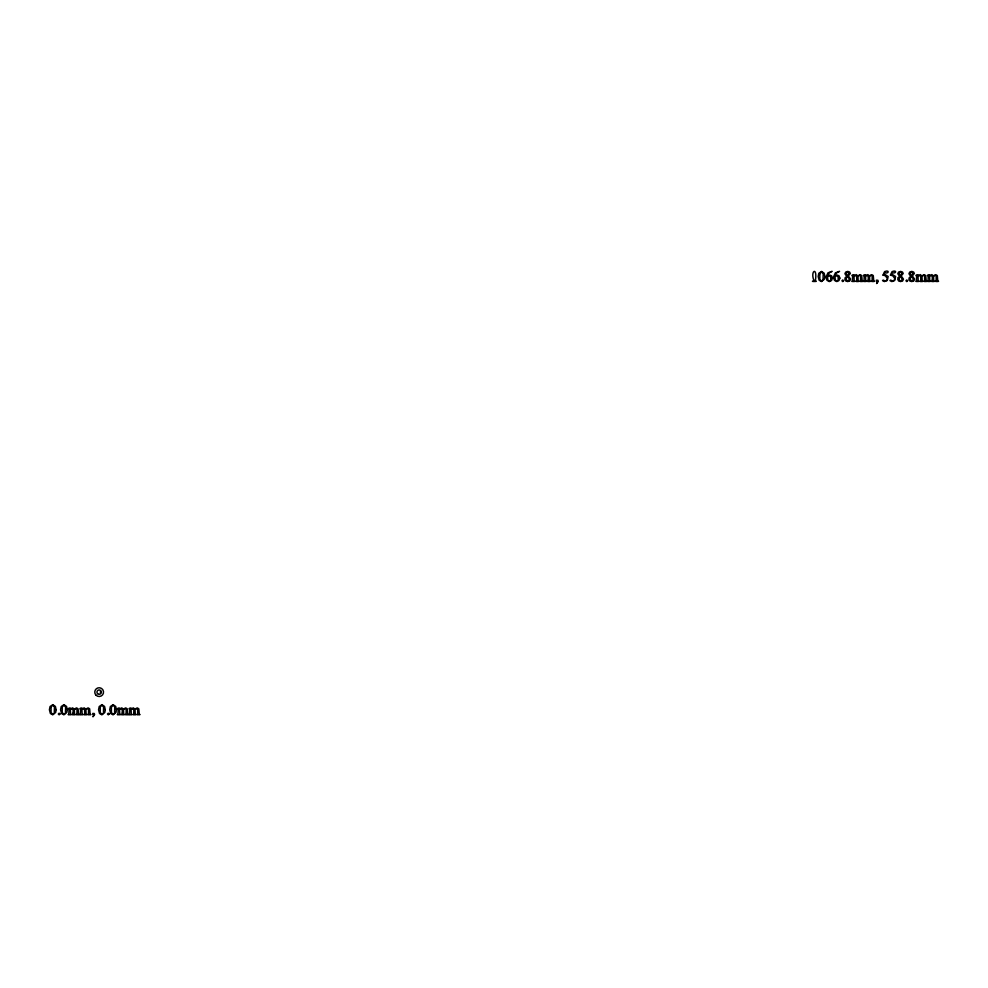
<?xml version="1.0" encoding="UTF-8"?>
<svg xmlns="http://www.w3.org/2000/svg" width="988" height="988" viewBox="0 0 988 988"><rect width="100%" height="100%" fill="white"/><g stroke="black" fill="none" stroke-linecap="round" stroke-linejoin="round"><path stroke-width="1.48" d="M100.467 691.007L100.467 693.23M51.08 707.099L51.08 712.558L52.821 714.41L54.291 713.237L54.451 707.038L52.772 705.074L51.08 707.099M62.232 707.099L62.232 712.558L63.985 714.41L65.443 713.237L65.603 707.038L63.924 705.074L62.232 707.099M100.233 707.099L100.245 712.558L101.986 714.41L103.444 713.237L103.604 707.038L101.925 705.074L100.233 707.099M111.385 707.099L111.397 712.558L113.138 714.41L114.596 713.237L114.756 707.038L113.077 705.074L111.385 707.099M819.83 273.837L819.842 279.308L821.584 281.148L823.041 279.987L823.202 273.787L821.522 271.824L819.83 273.837M73.161 712.941L72.964 714.151C69.518 715.016 77.978 715.016 74.545 714.163L74.335 709.545L75.94 708.655L76.99 709.248L76.941 714.213C73.631 714.954 81.843 714.954 78.558 714.238L78.114 708.828L76.545 707.877L74.199 709.137L72.63 707.877L70.309 709.038C71.519 706.556 66.369 709.125 68.999 709.001L68.851 714.299C65.739 714.929 73.89 714.904 70.556 714.262L70.37 709.532L71.124 708.902L73.013 709.372L73.161 712.941M84.721 712.941L84.536 714.151C81.09 715.016 89.55 715.016 86.117 714.163L85.907 709.545L87.5 708.655L88.562 709.248L88.512 714.213C85.203 714.954 93.403 714.954 90.13 714.238L89.673 708.828L88.117 707.877L85.771 709.137L84.19 707.877L81.88 709.038C83.078 706.556 77.929 709.125 80.571 709.001L80.423 714.299C77.311 714.929 85.45 714.904 82.128 714.262L81.93 709.532L82.696 708.902L84.573 709.372L84.721 712.941M122.314 712.941L122.117 714.151C118.684 715.016 127.131 715.016 123.698 714.163L123.5 709.545L125.093 708.655L126.143 709.248L126.094 714.213C122.784 714.954 130.996 714.954 127.711 714.238L127.267 708.828L125.698 707.877L123.352 709.137L121.783 707.877L119.462 709.038C120.672 706.556 115.522 709.125 118.152 709.001L118.004 714.299C114.892 714.929 123.043 714.904 119.721 714.262L119.523 709.532L120.277 708.902L122.166 709.372L122.314 712.941M133.874 712.941L133.689 714.151C130.243 715.016 138.703 715.016 135.27 714.163L135.06 709.545L136.653 708.655L137.715 709.248L137.665 714.213C134.356 714.954 142.568 714.954 139.283 714.238L138.826 708.828L137.27 707.877L134.924 709.137L133.343 707.877L131.034 709.038C132.244 706.556 127.094 709.125 129.724 709.001L129.576 714.299C126.464 714.929 134.603 714.904 131.281 714.262L131.095 709.532L131.849 708.902L133.738 709.372L133.874 712.941M856.781 279.69L856.596 280.901C853.15 281.765 861.61 281.753 858.164 280.901L857.967 276.294L859.56 275.405L860.61 275.998L860.56 280.963C857.251 281.704 865.463 281.691 862.191 280.987L861.734 275.578L860.165 274.627L857.831 275.887L856.25 274.627L853.928 275.776C855.139 273.306 849.989 275.874 852.619 275.738L852.471 281.049C849.359 281.666 857.51 281.654 854.188 281.012L853.99 276.282L854.744 275.64L856.633 276.109L856.781 279.69M868.341 279.69L868.156 280.901C864.71 281.765 873.17 281.753 869.736 280.901L869.526 276.294L871.132 275.405L872.182 275.998L872.132 280.963C868.823 281.704 877.035 281.691 873.75 280.987L873.293 275.578L871.737 274.627L869.391 275.887L867.822 274.627L865.5 275.776C866.711 273.33 861.548 275.874 864.191 275.738L864.043 281.049C860.931 281.666 869.07 281.654 865.747 281.012L865.562 276.282L866.315 275.64L868.205 276.109L868.341 279.69M920.804 279.69L920.618 280.901C917.173 281.765 925.633 281.753 922.199 280.901L921.989 276.294L923.582 275.405L924.632 275.998L924.595 280.963C921.285 281.704 929.486 281.691 926.213 280.987L925.756 275.578L924.2 274.627L921.853 275.887L920.273 274.627L917.963 275.776C919.161 273.33 914.011 275.874 916.642 275.738L916.494 281.049C913.381 281.666 921.532 281.654 918.21 281.012L918.013 276.282L918.766 275.64L920.655 276.109L920.804 279.69M932.376 279.69L932.178 280.901C928.732 281.765 937.192 281.753 933.759 280.901L933.549 276.294L935.154 275.405L936.204 275.998L936.155 280.963C932.845 281.704 941.058 281.691 937.773 280.987L937.328 275.578L935.76 274.627L933.413 275.887L931.845 274.627L929.523 275.776C930.733 273.33 925.571 275.874 928.214 275.738L928.065 281.049C924.953 281.666 933.104 281.654 929.77 281.012L929.585 276.282L930.338 275.64L932.227 276.109L932.376 279.69M56.131 709.68L55.686 712.41L52.735 714.818L50.388 713.509L49.4 709.742L50.055 706.519L52.809 704.679L55.402 706.432L56.131 709.68M67.283 709.68L66.838 712.41L63.887 714.818L61.54 713.509L60.552 709.742L61.219 706.519L63.961 704.679L66.554 706.432L67.283 709.68M105.284 709.68L104.839 712.41L101.9 714.818L99.541 713.509L98.553 709.742L99.22 706.519L101.962 704.679L104.555 706.432L105.284 709.68M116.436 709.68L115.991 712.41L113.052 714.818L110.693 713.509L109.705 709.742L110.372 706.519L113.114 704.679L115.707 706.432L116.436 709.68M824.881 276.43L824.437 279.159L821.497 281.555L819.138 280.259L818.15 276.492L818.817 273.268L821.559 271.428L824.153 273.182L824.881 276.43M827.561 276.381L827.845 279.999L829.438 281.135L830.698 280.407L830.785 276.961L829.056 275.714L827.561 276.381M834.996 276.381L835.28 279.999L836.873 281.135L838.133 280.407L838.219 276.961L836.49 275.714L834.996 276.381M846.247 277.801L846.481 280.592L849.05 280.716L849.025 278.27L847.161 276.776L846.247 277.801M899.129 277.801L899.352 280.592L901.921 280.716L901.896 278.27L900.031 276.776L899.129 277.801M910.281 277.801L910.504 280.592L913.073 280.716L913.048 278.27L911.183 276.776L910.281 277.801M883.013 275.133L885.359 275.776L887.36 278.48L886.742 280.296L885.273 281.024L883.161 280.098L882.519 280.641L884.396 281.58L887.286 280.506L888.163 276.467L884.112 274.022L884.729 272.75C889.114 274.059 889.669 269.502 884.63 271.589L883.037 275.059M890.447 275.133L892.794 275.776L894.795 278.48L894.177 280.296L892.707 281.024L890.596 280.098L889.953 280.641L891.831 281.58L894.72 280.506L895.597 276.467L891.547 274.022L892.164 272.75C896.548 274.059 897.104 269.502 892.065 271.589L890.472 275.059M813.754 280.11L813.482 280.963C809.061 281.691 819.632 281.617 815.322 281.037C817.805 266.315 810.197 270.453 813.754 280.11M849.272 273.466L847.877 275.627L846.024 273.256L847.556 271.811L849.272 273.466M902.143 273.466L900.747 275.627L898.895 273.256L900.426 271.811L902.143 273.466M913.295 273.466L911.899 275.627L910.047 273.256L911.578 271.811L913.295 273.466M94.058 714.892L92.958 716.794L94.638 714.522L94.268 713.521L92.761 713.435L92.81 714.583L94.058 714.892M877.677 281.642L876.591 283.544L878.258 281.271L877.9 280.271L876.381 280.184L876.43 281.333L877.677 281.642M832.415 278.122L831.563 280.518L829.34 281.58L827.018 280.382L825.968 277.196L827.993 272.799C837.663 269.712 827.45 271.799 827.746 275.677L829.685 275.034L831.624 275.837L832.415 278.122M839.849 278.122L838.997 280.518L836.774 281.58L834.452 280.382L833.403 277.196L835.428 272.799C845.098 269.712 834.885 271.799 835.181 275.677L837.12 275.034L839.059 275.837L839.849 278.122M845.419 277.566L844.839 279.196L845.679 280.925L847.716 281.58L849.816 280.864L850.606 279.11L848.309 275.924L850.322 273.503L849.631 272.046L847.778 271.404L845.716 272.071L844.913 273.701L846.765 276.467L845.419 277.566M898.302 277.566L897.709 279.196L898.549 280.925L900.587 281.58L902.699 280.864L903.477 279.11L901.18 275.924L903.193 273.503L902.513 272.046L900.648 271.404L898.586 272.071L897.783 273.701L899.636 276.467L898.302 277.566M909.454 277.566L908.861 279.196L909.701 280.925L911.739 281.58L913.851 280.864L914.629 279.11L912.332 275.924L914.345 273.503L913.665 272.046L911.801 271.404L909.738 272.071L908.935 273.701L910.788 276.467L909.454 277.566M59.947 714.015L59.132 714.843L58.304 714.015L59.132 713.2L59.947 714.015M109.1 714.015L108.285 714.843L107.457 714.015L108.285 713.2L109.1 714.015M843.567 280.765L842.752 281.592L841.924 280.765L842.752 279.95L843.567 280.765M907.601 280.765L906.774 281.592L905.947 280.765L906.774 279.95L907.601 280.765M96.034 695.219A4.397 4.397 0 0 0 103.382 693.255A4.397 4.397 0 0 0 98.01 687.883A4.397 4.397 0 0 0 96.034 695.219M97.602 693.662A2.174 2.174 0 0 0 101.245 692.687A2.174 2.174 0 0 0 98.578 690.019A2.174 2.174 0 0 0 97.602 693.662"/></g></svg>
